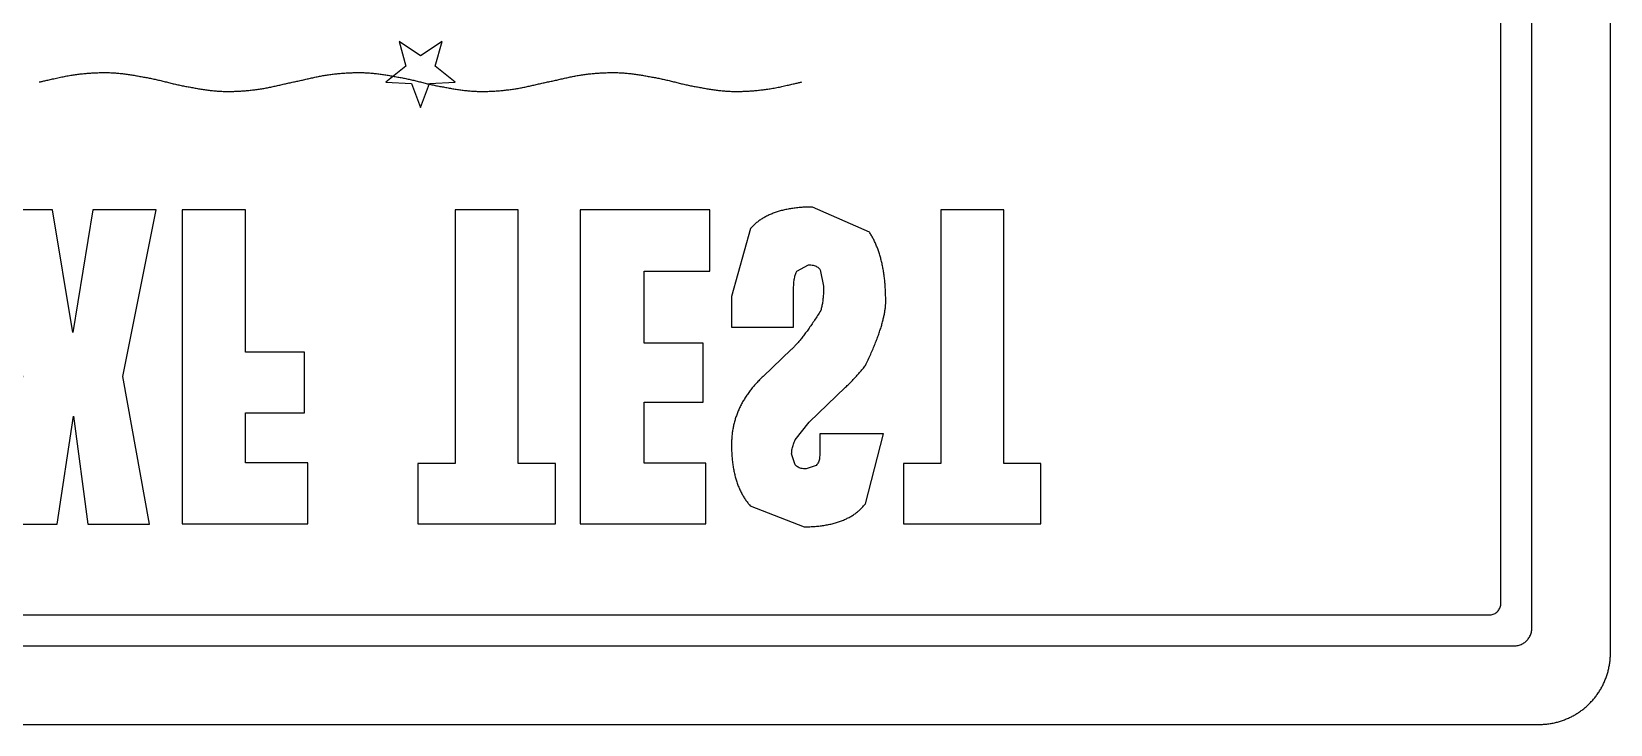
# Model space of a CAD drawing. Header units: millimetres. Extents: x 0 to 200, y 0 to 150.
# Drawn here: x 67.3 to 200, y 0 to 58.2 of the extents above; entities that cross this region are included whole.
import ezdxf

# ---------------------------------------------------------------- set-up
doc = ezdxf.new("R2010")
doc.units = ezdxf.units.MM
for name, color, linetype, lineweight in [('CUT_OUTER', 1, 'CONTINUOUS', 25), ('ENGRAVE_FILL', 8, 'CONTINUOUS', 25), ('ENGRAVE_VECTOR', 7, 'CONTINUOUS', 25)]:
    doc.layers.add(name, color=color, linetype=linetype, lineweight=lineweight)

msp = doc.modelspace()

# ---------------------------------------------------------------- linework, layer by layer
at = {"layer": 'CUT_OUTER'}
msp.add_lwpolyline([(6, 0), (194, 0), (194.094513, 0.000729), (194.188674, 0.002909), (194.282471, 0.00653), (194.375895, 0.01158), (194.468934, 0.01805), (194.561578, 0.025928), (194.653817, 0.035204), (194.745639, 0.045866), (194.837034, 0.057906), (194.927991, 0.071311), (195.0185, 0.086071), (195.108549, 0.102175), (195.198129, 0.119614), (195.287228, 0.138375), (195.375837, 0.158449), (195.463943, 0.179825), (195.551537, 0.202491), (195.638608, 0.226439), (195.725146, 0.251655), (195.811138, 0.278132), (195.896576, 0.305856), (195.981448, 0.334818), (196.065743, 0.365008), (196.149452, 0.396413), (196.232562, 0.429025), (196.315065, 0.462832), (196.396948, 0.497823), (196.478201, 0.533988), (196.558814, 0.571316), (196.638776, 0.609796), (196.718076, 0.649418), (196.796703, 0.690171), (196.874648, 0.732045), (196.951898, 0.775029), (197.028444, 0.819111), (197.104276, 0.864282), (197.179381, 0.910531), (197.25375, 0.957847), (197.327372, 1.006219), (197.400236, 1.055637), (197.472331, 1.10609), (197.543648, 1.157568), (197.614175, 1.210059), (197.683901, 1.263554), (197.752816, 1.318041), (197.82091, 1.37351), (197.888171, 1.429949), (197.954589, 1.48735), (198.020153, 1.5457), (198.084853, 1.604989), (198.148677, 1.665206), (198.211616, 1.726342), (198.273658, 1.788384), (198.334794, 1.851323), (198.395011, 1.915147), (198.4543, 1.979847), (198.51265, 2.045411), (198.570051, 2.111829), (198.62649, 2.17909), (198.681959, 2.247184), (198.736446, 2.316099), (198.789941, 2.385825), (198.842432, 2.456352), (198.89391, 2.527669), (198.944363, 2.599764), (198.993781, 2.672628), (199.042153, 2.74625), (199.089469, 2.820619), (199.135718, 2.895724), (199.180889, 2.971556), (199.224971, 3.048102), (199.267955, 3.125352), (199.309829, 3.203297), (199.350582, 3.281924), (199.390204, 3.361224), (199.428684, 3.441186), (199.466012, 3.521799), (199.502177, 3.603052), (199.537168, 3.684935), (199.570975, 3.767438), (199.603587, 3.850548), (199.634992, 3.934257), (199.665182, 4.018552), (199.694144, 4.103424), (199.721868, 4.188862), (199.748345, 4.274854), (199.773561, 4.361392), (199.797509, 4.448463), (199.820175, 4.536057), (199.841551, 4.624163), (199.861625, 4.712772), (199.880386, 4.801871), (199.897825, 4.891451), (199.913929, 4.9815), (199.928689, 5.072009), (199.942094, 5.162966), (199.954134, 5.254361), (199.964796, 5.346183), (199.974072, 5.438422), (199.98195, 5.531066), (199.98842, 5.624105), (199.99347, 5.717529), (199.997091, 5.811326), (199.999271, 5.905487), (200, 6), (200, 144)], dxfattribs=at)
at = {"layer": 'ENGRAVE_FILL'}
for points in [[(63.724, 43.256), (66.559, 29.261), (64.309, 16.841), (69.469, 16.841), (70.834, 25.916), (72.049, 16.841), (77.224, 16.841), (74.974, 29.261), (77.794, 43.256), (72.454, 43.256), (70.789, 32.936), (69.079, 43.256)], [(79.9684, 43.256), (79.9684, 16.856), (90.5284, 16.856), (90.5284, 22.001), (85.2784, 22.001), (85.2784, 26.201), (90.2584, 26.201), (90.2584, 31.286), (85.2784, 31.286), (85.2784, 43.256)], [(102.9172, 43.256), (102.9172, 21.926), (99.7822, 21.926), (99.7822, 16.856), (111.3322, 16.856), (111.3322, 21.926), (108.1972, 21.926), (108.1972, 43.256)], [(113.4166, 43.256), (113.4166, 16.856), (123.9766, 16.856), (123.9766, 21.956), (118.7866, 21.956), (118.7866, 27.101), (123.7666, 27.101), (123.7666, 32.066), (118.7866, 32.066), (118.7866, 38.111), (124.3216, 38.111), (124.3216, 43.256)], [(132.946, 43.496), (132.828018, 43.495516), (132.71112, 43.494065), (132.595306, 43.491646), (132.480577, 43.48826), (132.366932, 43.483906), (132.254371, 43.478585), (132.142895, 43.472297), (132.032504, 43.465041), (131.923196, 43.456817), (131.814973, 43.447626), (131.707835, 43.437467), (131.601781, 43.426341), (131.496811, 43.414248), (131.392926, 43.401187), (131.290125, 43.387158), (131.188408, 43.372162), (131.087776, 43.356199), (130.988228, 43.339268), (130.889764, 43.32137), (130.792385, 43.302504), (130.696091, 43.28267), (130.60088, 43.261869), (130.506755, 43.240101), (130.413713, 43.217365), (130.321756, 43.193662), (130.230883, 43.168991), (130.141095, 43.143353), (130.052391, 43.116747), (129.964771, 43.089174), (129.878236, 43.060633), (129.792785, 43.031125), (129.708419, 43.000649), (129.625137, 42.969206), (129.542939, 42.936795), (129.461826, 42.903417), (129.381797, 42.869072), (129.302852, 42.833759), (129.224992, 42.797478), (129.148216, 42.76023), (129.072525, 42.722015), (128.997918, 42.682831), (128.924396, 42.642681), (128.851957, 42.601563), (128.780604, 42.559478), (128.710334, 42.516425), (128.641149, 42.472404), (128.573049, 42.427416), (128.506032, 42.381461), (128.4401, 42.334538), (128.375253, 42.286648), (128.31149, 42.23779), (128.248811, 42.187965), (128.187217, 42.137172), (128.126707, 42.085411), (128.067281, 42.032684), (128.00894, 41.978988), (127.951683, 41.924326), (127.895511, 41.868696), (127.840423, 41.812098), (127.786419, 41.754533), (127.7335, 41.696), (126.136, 35.966), (126.136, 33.386), (131.356, 33.386), (131.356, 36.686), (131.357084, 36.798822), (131.360336, 36.908539), (131.365756, 37.01515), (131.373344, 37.118656), (131.3831, 37.219057), (131.395023, 37.316352), (131.409115, 37.410541), (131.425375, 37.501625), (131.443803, 37.589604), (131.464398, 37.674477), (131.487162, 37.756244), (131.512094, 37.834906), (131.539193, 37.910463), (131.568461, 37.982914), (131.599896, 38.05226), (131.6335, 38.1185), (132.601, 38.636), (132.709151, 38.633515), (132.812065, 38.626059), (132.909743, 38.613633), (133.002183, 38.596237), (133.089388, 38.57387), (133.171355, 38.546533), (133.248086, 38.514225), (133.31958, 38.476947), (133.385837, 38.434698), (133.446858, 38.387479), (133.502642, 38.33529), (133.553189, 38.27813), (133.5985, 38.216), (133.876, 36.836), (133.875456, 36.721187), (133.873823, 36.608177), (133.871102, 36.496969), (133.867293, 36.387565), (133.862395, 36.279963), (133.856408, 36.174163), (133.849333, 36.070167), (133.84117, 35.967973), (133.831918, 35.867582), (133.821578, 35.768993), (133.81015, 35.672207), (133.797633, 35.577224), (133.784027, 35.484044), (133.769333, 35.392667), (133.753551, 35.303092), (133.73668, 35.21532), (133.718721, 35.12935), (133.699673, 35.045184), (133.679537, 34.96282), (133.658313, 34.882259), (133.636, 34.8035), (133.568355, 34.694601), (133.501136, 34.58719), (133.434342, 34.481268), (133.367973, 34.376833), (133.302029, 34.273887), (133.23651, 34.172429), (133.171417, 34.072458), (133.106748, 33.973976), (133.042505, 33.876982), (132.978687, 33.781476), (132.915294, 33.687458), (132.852327, 33.594929), (132.789784, 33.503887), (132.727667, 33.414333), (132.665974, 33.326268), (132.604707, 33.23969), (132.543866, 33.154601), (132.483449, 33.071), (132.423457, 32.988887), (132.363891, 32.908262), (132.30475, 32.829125), (132.246034, 32.751476), (132.187743, 32.675315), (132.129878, 32.600643), (132.072437, 32.527458), (132.015422, 32.455762), (131.958832, 32.385554), (131.902667, 32.316833), (131.846927, 32.249601), (131.791612, 32.183857), (131.736723, 32.119601), (131.682259, 32.056833), (131.628219, 31.995554), (131.574605, 31.935762), (131.521417, 31.877458), (131.468653, 31.820643), (131.416315, 31.765315), (131.364401, 31.711476), (131.312913, 31.659125), (131.26185, 31.608262), (131.211213, 31.558887), (131.161, 31.511), (128.791, 29.261), (128.714601, 29.18824), (128.639318, 29.115178), (128.565149, 29.041813), (128.492096, 28.968146), (128.420159, 28.894176), (128.349336, 28.819904), (128.279629, 28.745329), (128.211038, 28.670452), (128.143561, 28.595272), (128.0772, 28.51979), (128.011955, 28.444006), (127.947824, 28.367919), (127.884809, 28.291529), (127.822909, 28.214837), (127.762125, 28.137843), (127.702456, 28.060546), (127.643902, 27.982947), (127.586463, 27.905045), (127.53014, 27.826841), (127.474932, 27.748335), (127.420839, 27.669526), (127.367862, 27.590414), (127.316, 27.511), (127.265253, 27.431284), (127.215622, 27.351265), (127.167106, 27.270943), (127.119705, 27.190319), (127.07342, 27.109393), (127.02825, 27.028164), (126.984195, 26.946633), (126.941255, 26.8648), (126.899431, 26.782664), (126.858722, 26.700225), (126.819129, 26.617484), (126.78065, 26.53444), (126.743287, 26.451095), (126.70704, 26.367446), (126.671907, 26.283495), (126.63789, 26.199242), (126.604989, 26.114686), (126.573202, 26.029828), (126.542531, 25.944667), (126.512975, 25.859204), (126.484535, 25.773439), (126.45721, 25.687371), (126.431, 25.601), (126.405905, 25.514327), (126.381926, 25.427352), (126.359062, 25.340074), (126.337314, 25.252493), (126.316681, 25.164611), (126.297163, 25.076425), (126.27876, 24.987938), (126.261473, 24.899147), (126.245301, 24.810055), (126.230244, 24.72066), (126.216302, 24.630962), (126.203476, 24.540962), (126.191766, 24.45066), (126.18117, 24.360055), (126.17169, 24.269147), (126.163325, 24.177938), (126.156076, 24.086425), (126.149941, 23.994611), (126.144922, 23.902493), (126.141019, 23.810074), (126.138231, 23.717352), (126.136558, 23.624327), (126.136, 23.531), (126.136466, 23.415098), (126.137864, 23.30015), (126.140194, 23.186156), (126.143455, 23.073117), (126.147649, 22.961031), (126.152775, 22.8499), (126.158832, 22.739723), (126.165822, 22.630501), (126.173743, 22.522232), (126.182596, 22.414918), (126.192382, 22.308558), (126.203099, 22.203152), (126.214748, 22.098701), (126.227329, 21.995203), (126.240842, 21.89266), (126.255287, 21.791071), (126.270663, 21.690437), (126.286972, 21.590756), (126.304213, 21.49203), (126.322385, 21.394258), (126.34149, 21.29744), (126.361526, 21.201577), (126.382495, 21.106667), (126.404395, 21.012712), (126.427227, 20.919711), (126.450991, 20.827665), (126.475687, 20.736572), (126.501315, 20.646434), (126.527875, 20.55725), (126.555367, 20.46902), (126.583791, 20.381745), (126.613146, 20.295423), (126.643434, 20.210056), (126.674653, 20.125643), (126.706805, 20.042185), (126.739888, 19.95968), (126.773904, 19.87813), (126.808851, 19.797534), (126.84473, 19.717892), (126.881541, 19.639205), (126.919284, 19.561471), (126.957959, 19.484692), (126.997566, 19.408867), (127.038105, 19.333996), (127.079575, 19.26008), (127.121978, 19.187118), (127.165313, 19.11511), (127.209579, 19.044056), (127.254777, 18.973956), (127.300908, 18.904811), (127.34797, 18.83662), (127.395964, 18.769383), (127.44489, 18.7031), (127.494749, 18.637772), (127.545538, 18.573397), (127.59726, 18.509977), (127.649914, 18.447512), (127.7035, 18.386), (132.241, 16.616), (132.35945, 16.61652), (132.476767, 16.61808), (132.592952, 16.62068), (132.708003, 16.62432), (132.821922, 16.629001), (132.934709, 16.634721), (133.046362, 16.641481), (133.156883, 16.649281), (133.266271, 16.658122), (133.374526, 16.668002), (133.481648, 16.678923), (133.587638, 16.690883), (133.692495, 16.703884), (133.796219, 16.717924), (133.89881, 16.733005), (134.000269, 16.749126), (134.100595, 16.766286), (134.199788, 16.784487), (134.297848, 16.803728), (134.394776, 16.824009), (134.490571, 16.845329), (134.585233, 16.86769), (134.678762, 16.891091), (134.771159, 16.915532), (134.862422, 16.941013), (134.952553, 16.967535), (135.041552, 16.995096), (135.129417, 17.023697), (135.21615, 17.053338), (135.30175, 17.084019), (135.386217, 17.115741), (135.469551, 17.148502), (135.551753, 17.182303), (135.632822, 17.217145), (135.712758, 17.253026), (135.791562, 17.289948), (135.869232, 17.327909), (135.94577, 17.366911), (136.021175, 17.406953), (136.095448, 17.448034), (136.168587, 17.490156), (136.240594, 17.533318), (136.311468, 17.57752), (136.38121, 17.622762), (136.449818, 17.669044), (136.517294, 17.716365), (136.583637, 17.764727), (136.648847, 17.81413), (136.712925, 17.864572), (136.77587, 17.916054), (136.837682, 17.968576), (136.898361, 18.022138), (136.957907, 18.07674), (137.016321, 18.132383), (137.073602, 18.189065), (137.12975, 18.246787), (137.184766, 18.30555), (137.238648, 18.365352), (137.291398, 18.426195), (137.343016, 18.488077), (137.3935, 18.551), (138.916, 24.431), (133.546, 24.431), (133.546, 22.616), (133.542925, 22.5104), (133.5337, 22.4096), (133.518325, 22.3136), (133.4968, 22.2224), (133.469125, 22.136), (133.4353, 22.0544), (133.395325, 21.9776), (133.3492, 21.9056), (133.296925, 21.8384), (133.2385, 21.776), (132.406, 21.476), (132.294244, 21.478913), (132.188066, 21.487653), (132.087467, 21.502219), (131.992446, 21.522612), (131.903004, 21.548831), (131.81914, 21.580876), (131.740855, 21.618748), (131.668149, 21.662446), (131.601021, 21.711971), (131.539471, 21.767322), (131.4835, 21.8285), (131.191, 22.736), (131.192775, 22.821917), (131.198101, 22.908899), (131.206976, 22.996947), (131.219402, 23.086059), (131.235379, 23.176237), (131.254905, 23.267479), (131.277982, 23.359787), (131.304609, 23.45316), (131.334787, 23.547598), (131.368515, 23.643101), (131.405793, 23.739669), (131.446621, 23.837302), (131.491, 23.936), (132.676, 25.421), (135.721, 28.346), (135.79396, 28.415756), (135.86644, 28.485824), (135.93844, 28.556204), (136.00996, 28.626896), (136.081, 28.6979), (136.15156, 28.769216), (136.22164, 28.840844), (136.29124, 28.912784), (136.36036, 28.985036), (136.429, 29.0576), (136.49716, 29.130476), (136.56484, 29.203664), (136.63204, 29.277164), (136.69876, 29.350976), (136.765, 29.4251), (136.83076, 29.499536), (136.89604, 29.574284), (136.96084, 29.649344), (137.02516, 29.724716), (137.089, 29.8004), (137.15236, 29.876396), (137.21524, 29.952704), (137.27764, 30.029324), (137.33956, 30.106256), (137.401, 30.1835), (137.458944, 30.304809), (137.515881, 30.425114), (137.57181, 30.544416), (137.626731, 30.662715), (137.680645, 30.780011), (137.733551, 30.896303), (137.785449, 31.011592), (137.836339, 31.125878), (137.886221, 31.239161), (137.935096, 31.35144), (137.982963, 31.462716), (138.029823, 31.572989), (138.075674, 31.682258), (138.120518, 31.790524), (138.164355, 31.897787), (138.207183, 32.004047), (138.249004, 32.109303), (138.289817, 32.213556), (138.329622, 32.316806), (138.36842, 32.419053), (138.40621, 32.520296), (138.442992, 32.620536), (138.478766, 32.719773), (138.513533, 32.818007), (138.547292, 32.915237), (138.580043, 33.011464), (138.611786, 33.106687), (138.642522, 33.200908), (138.67225, 33.294125), (138.70097, 33.386339), (138.728683, 33.477549), (138.755388, 33.567757), (138.781085, 33.656961), (138.805774, 33.745162), (138.829456, 33.832359), (138.85213, 33.918554), (138.873796, 34.003745), (138.894454, 34.087932), (138.914105, 34.171117), (138.932748, 34.253298), (138.950383, 34.334476), (138.967011, 34.41465), (138.98263, 34.493822), (138.997243, 34.57199), (139.010847, 34.649155), (139.023444, 34.725316), (139.035032, 34.800475), (139.045614, 34.87463), (139.055187, 34.947781), (139.063753, 35.01993), (139.071311, 35.091075), (139.077861, 35.161217), (139.083403, 35.230356), (139.087938, 35.298491), (139.091465, 35.365623), (139.093985, 35.431752), (139.095496, 35.496878), (139.096, 35.561), (139.095654, 35.678689), (139.094617, 35.795565), (139.092888, 35.911629), (139.090467, 36.026881), (139.087355, 36.141319), (139.083551, 36.254946), (139.079056, 36.367759), (139.073868, 36.47976), (139.06799, 36.590949), (139.06142, 36.701325), (139.054158, 36.810889), (139.046204, 36.919639), (139.037559, 37.027578), (139.028222, 37.134704), (139.018194, 37.241017), (139.007474, 37.346518), (138.996062, 37.451206), (138.983959, 37.555082), (138.971164, 37.658145), (138.957678, 37.760395), (138.9435, 37.861833), (138.92863, 37.962459), (138.913069, 38.062272), (138.896816, 38.161272), (138.879872, 38.25946), (138.862236, 38.356835), (138.843908, 38.453398), (138.824889, 38.549148), (138.805178, 38.644086), (138.784776, 38.738211), (138.763681, 38.831523), (138.741896, 38.924023), (138.719418, 39.015711), (138.696249, 39.106586), (138.672389, 39.196648), (138.647837, 39.285898), (138.622593, 39.374335), (138.596658, 39.46196), (138.570031, 39.548772), (138.542712, 39.634772), (138.514702, 39.719959), (138.486, 39.804333), (138.456607, 39.887895), (138.426522, 39.970645), (138.395745, 40.052582), (138.364277, 40.133706), (138.332117, 40.214018), (138.299265, 40.293517), (138.265722, 40.372204), (138.231488, 40.450078), (138.196561, 40.527139), (138.160943, 40.603389), (138.124634, 40.678825), (138.087633, 40.753449), (138.04994, 40.82726), (138.011556, 40.900259), (137.97248, 40.972446), (137.932712, 41.043819), (137.892253, 41.114381), (137.851102, 41.184129), (137.80926, 41.253065), (137.766726, 41.321189), (137.7235, 41.3885)], [(143.7304, 43.256), (143.7304, 21.926), (140.5954, 21.926), (140.5954, 16.856), (152.1454, 16.856), (152.1454, 21.926), (149.0104, 21.926), (149.0104, 43.256)]]:
    msp.add_lwpolyline(points, close=True, dxfattribs=at)
at = {"layer": 'ENGRAVE_VECTOR'}
for points in [[(8.1, 6.6), (191.9, 6.6), (191.991332, 6.602739), (192.081222, 6.610852), (192.169514, 6.624181), (192.256051, 6.642569), (192.340674, 6.665859), (192.423226, 6.693893), (192.503551, 6.726514), (192.581491, 6.763565), (192.656889, 6.804889), (192.729587, 6.850328), (192.799428, 6.899724), (192.866255, 6.952922), (192.929911, 7.009763), (192.990237, 7.070089), (193.047078, 7.133745), (193.100276, 7.200572), (193.149672, 7.270413), (193.195111, 7.343111), (193.236435, 7.418509), (193.273486, 7.496449), (193.306107, 7.576774), (193.334141, 7.659326), (193.357431, 7.743949), (193.375819, 7.830486), (193.389148, 7.918778), (193.397261, 8.008668), (193.4, 8.1), (193.4, 141.9)], [(10.2, 9.2), (189.8, 9.2), (189.890978, 9.204089), (189.979676, 9.216121), (190.065741, 9.235741), (190.148818, 9.262595), (190.228553, 9.296331), (190.304593, 9.336593), (190.376583, 9.383027), (190.44417, 9.435281), (190.507, 9.493), (190.564719, 9.55583), (190.616973, 9.623417), (190.663407, 9.695407), (190.703669, 9.771447), (190.737405, 9.851182), (190.764259, 9.934259), (190.783879, 10.020324), (190.795911, 10.109022), (190.8, 10.2), (190.8, 139.8)], [(67.96, 54.008), (68.010649, 54.018574), (68.066972, 54.030729), (68.12869, 54.044366), (68.195523, 54.059383), (68.267194, 54.07568), (68.343423, 54.093157), (68.42393, 54.111714), (68.508437, 54.13125), (68.596665, 54.151665), (68.688335, 54.172858), (68.783167, 54.19473), (68.880883, 54.21718), (68.981203, 54.240107), (69.083849, 54.263411), (69.188541, 54.286992), (69.295, 54.31075), (69.402948, 54.334584), (69.512104, 54.358394), (69.622192, 54.382079), (69.73293, 54.405539), (69.84404, 54.428674), (69.955243, 54.451384), (70.06626, 54.473568), (70.176812, 54.495125), (70.28662, 54.515956), (70.395405, 54.53596), (70.502888, 54.555037), (70.608789, 54.573086), (70.71283, 54.590007), (70.814731, 54.6057), (70.914214, 54.620065), (71.011, 54.633), (71.109513, 54.645395), (71.20802, 54.657409), (71.306521, 54.669032), (71.405017, 54.680251), (71.503507, 54.691055), (71.601992, 54.701433), (71.700471, 54.711372), (71.798946, 54.720861), (71.897417, 54.729888), (71.995883, 54.738441), (72.094344, 54.74651), (72.192802, 54.754081), (72.291256, 54.761144), (72.389706, 54.767687), (72.488153, 54.773698), (72.586596, 54.779165), (72.685037, 54.784077), (72.783475, 54.788422), (72.88191, 54.792188), (72.980342, 54.795364), (73.078773, 54.797939), (73.177201, 54.799899), (73.275628, 54.801234), (73.374053, 54.801932), (73.472477, 54.801981), (73.570899, 54.80137), (73.66932, 54.800087), (73.767741, 54.79812), (73.866161, 54.795458), (73.964581, 54.792088), (74.063, 54.788), (74.161419, 54.783076), (74.259839, 54.77723), (74.358258, 54.770495), (74.456677, 54.762904), (74.555097, 54.754489), (74.653516, 54.745285), (74.751935, 54.735323), (74.850355, 54.724638), (74.948774, 54.713261), (75.047194, 54.701226), (75.145613, 54.688567), (75.244032, 54.675315), (75.342452, 54.661505), (75.440871, 54.647168), (75.53929, 54.632339), (75.63771, 54.61705), (75.736129, 54.601334), (75.834548, 54.585225), (75.932968, 54.568755), (76.031387, 54.551957), (76.129806, 54.534864), (76.228226, 54.51751), (76.326645, 54.499928), (76.425065, 54.482149), (76.523484, 54.464208), (76.621903, 54.446138), (76.720323, 54.427971), (76.818742, 54.409741), (76.917161, 54.39148), (77.015581, 54.373222), (77.114, 54.355), (77.209347, 54.337002), (77.304699, 54.31829), (77.400056, 54.298911), (77.495418, 54.278914), (77.590784, 54.258345), (77.686155, 54.237253), (77.781529, 54.215684), (77.876906, 54.193688), (77.972287, 54.17131), (78.067669, 54.148599), (78.163055, 54.125602), (78.258441, 54.102367), (78.35383, 54.078942), (78.449219, 54.055374), (78.544609, 54.031711), (78.64, 54.008), (78.735391, 53.984289), (78.830781, 53.960626), (78.92617, 53.937058), (79.021559, 53.913633), (79.116945, 53.890398), (79.212331, 53.867401), (79.307713, 53.84469), (79.403094, 53.822312), (79.498471, 53.800316), (79.593845, 53.778747), (79.689216, 53.757655), (79.784582, 53.737086), (79.879944, 53.717089), (79.975301, 53.69771), (80.070653, 53.678998), (80.166, 53.661), (80.264419, 53.642778), (80.362839, 53.62452), (80.461258, 53.606259), (80.559677, 53.588029), (80.658097, 53.569862), (80.756516, 53.551792), (80.854935, 53.533851), (80.953355, 53.516072), (81.051774, 53.49849), (81.150194, 53.481136), (81.248613, 53.464043), (81.347032, 53.447245), (81.445452, 53.430775), (81.543871, 53.414666), (81.64229, 53.39895), (81.74071, 53.383661), (81.839129, 53.368832), (81.937548, 53.354495), (82.035968, 53.340685), (82.134387, 53.327433), (82.232806, 53.314774), (82.331226, 53.302739), (82.429645, 53.291362), (82.528065, 53.280677), (82.626484, 53.270715), (82.724903, 53.261511), (82.823323, 53.253096), (82.921742, 53.245505), (83.020161, 53.23877), (83.118581, 53.232924), (83.217, 53.228), (83.315419, 53.223912), (83.413839, 53.220542), (83.512259, 53.21788), (83.61068, 53.215913), (83.709101, 53.21463), (83.807523, 53.214019), (83.905947, 53.214068), (84.004372, 53.214766), (84.102799, 53.216101), (84.201227, 53.218061), (84.299658, 53.220636), (84.39809, 53.223812), (84.496525, 53.227578), (84.594963, 53.231923), (84.693404, 53.236835), (84.791847, 53.242302), (84.890294, 53.248313), (84.988744, 53.254856), (85.087198, 53.261919), (85.185656, 53.26949), (85.284117, 53.277559), (85.382583, 53.286112), (85.481054, 53.295139), (85.579529, 53.304628), (85.678008, 53.314567), (85.776493, 53.324945), (85.874983, 53.335749), (85.973479, 53.346968), (86.07198, 53.358591), (86.170487, 53.370605), (86.269, 53.383), (86.364344, 53.39564), (86.459688, 53.409157), (86.555031, 53.423508), (86.650375, 53.438648), (86.745719, 53.454536), (86.841063, 53.471128), (86.936406, 53.48838), (87.03175, 53.50625), (87.127094, 53.524694), (87.222437, 53.543669), (87.317781, 53.563132), (87.413125, 53.583039), (87.508469, 53.603348), (87.603813, 53.624015), (87.699156, 53.644996), (87.7945, 53.66625), (87.889844, 53.687732), (87.985187, 53.709399), (88.080531, 53.731209), (88.175875, 53.753117), (88.271219, 53.775081), (88.366563, 53.797058), (88.461906, 53.819003), (88.55725, 53.840875), (88.652594, 53.86263), (88.747937, 53.884224), (88.843281, 53.905614), (88.938625, 53.926758), (89.033969, 53.947611), (89.129312, 53.968132), (89.224656, 53.988276), (89.32, 54.008), (89.415344, 54.027724), (89.510687, 54.047868), (89.606031, 54.068389), (89.701375, 54.089242), (89.796719, 54.110386), (89.892062, 54.131776), (89.987406, 54.15337), (90.08275, 54.175125), (90.178094, 54.196997), (90.273437, 54.218942), (90.368781, 54.240919), (90.464125, 54.262883), (90.559469, 54.284791), (90.654812, 54.306601), (90.750156, 54.328268), (90.8455, 54.34975), (90.940844, 54.371004), (91.036188, 54.391985), (91.131531, 54.412652), (91.226875, 54.432961), (91.322219, 54.452868), (91.417563, 54.472331), (91.512906, 54.491306), (91.60825, 54.50975), (91.703594, 54.52762), (91.798937, 54.544872), (91.894281, 54.561464), (91.989625, 54.577352), (92.084969, 54.592492), (92.180312, 54.606843), (92.275656, 54.62036), (92.371, 54.633), (92.469513, 54.645395), (92.56802, 54.657409), (92.666521, 54.669032), (92.765017, 54.680251), (92.863507, 54.691055), (92.961992, 54.701433), (93.060471, 54.711372), (93.158946, 54.720861), (93.257417, 54.729888), (93.355883, 54.738441), (93.454344, 54.74651), (93.552802, 54.754081), (93.651256, 54.761144), (93.749706, 54.767687), (93.848153, 54.773698), (93.946596, 54.779165), (94.045037, 54.784077), (94.143475, 54.788422), (94.24191, 54.792188), (94.340342, 54.795364), (94.438773, 54.797939), (94.537201, 54.799899), (94.635628, 54.801234), (94.734053, 54.801932), (94.832477, 54.801981), (94.930899, 54.80137), (95.02932, 54.800087), (95.127741, 54.79812), (95.226161, 54.795458), (95.324581, 54.792088), (95.423, 54.788), (95.521419, 54.783076), (95.619839, 54.77723), (95.718258, 54.770495), (95.816677, 54.762904), (95.915097, 54.754489), (96.013516, 54.745285), (96.111935, 54.735323), (96.210355, 54.724638), (96.308774, 54.713261), (96.407194, 54.701226), (96.505613, 54.688567), (96.604032, 54.675315), (96.702452, 54.661505), (96.800871, 54.647168), (96.89929, 54.632339), (96.99771, 54.61705), (97.096129, 54.601334), (97.194548, 54.585225), (97.292968, 54.568755), (97.391387, 54.551957), (97.489806, 54.534864), (97.588226, 54.51751), (97.686645, 54.499928), (97.785065, 54.482149), (97.883484, 54.464208), (97.981903, 54.446138), (98.080323, 54.427971), (98.178742, 54.409741), (98.277161, 54.39148), (98.375581, 54.373222), (98.474, 54.355), (98.569347, 54.337002), (98.664699, 54.31829), (98.760056, 54.298911), (98.855418, 54.278914), (98.950784, 54.258345), (99.046155, 54.237253), (99.141529, 54.215684), (99.236906, 54.193688), (99.332287, 54.17131), (99.427669, 54.148599), (99.523055, 54.125602), (99.618441, 54.102367), (99.71383, 54.078942), (99.809219, 54.055374), (99.904609, 54.031711), (100, 54.008), (100.095391, 53.984289), (100.190781, 53.960626), (100.28617, 53.937058), (100.381559, 53.913633), (100.476945, 53.890398), (100.572331, 53.867401), (100.667713, 53.84469), (100.763094, 53.822312), (100.858471, 53.800316), (100.953845, 53.778747), (101.049216, 53.757655), (101.144582, 53.737086), (101.239944, 53.717089), (101.335301, 53.69771), (101.430653, 53.678998), (101.526, 53.661), (101.624419, 53.642778), (101.722839, 53.62452), (101.821258, 53.606259), (101.919677, 53.588029), (102.018097, 53.569862), (102.116516, 53.551792), (102.214935, 53.533851), (102.313355, 53.516072), (102.411774, 53.49849), (102.510194, 53.481136), (102.608613, 53.464043), (102.707032, 53.447245), (102.805452, 53.430775), (102.903871, 53.414666), (103.00229, 53.39895), (103.10071, 53.383661), (103.199129, 53.368832), (103.297548, 53.354495), (103.395968, 53.340685), (103.494387, 53.327433), (103.592806, 53.314774), (103.691226, 53.302739), (103.789645, 53.291362), (103.888065, 53.280677), (103.986484, 53.270715), (104.084903, 53.261511), (104.183323, 53.253096), (104.281742, 53.245505), (104.380161, 53.23877), (104.478581, 53.232924), (104.577, 53.228), (104.675419, 53.223912), (104.773839, 53.220542), (104.872259, 53.21788), (104.97068, 53.215913), (105.069101, 53.21463), (105.167523, 53.214019), (105.265947, 53.214068), (105.364372, 53.214766), (105.462799, 53.216101), (105.561227, 53.218061), (105.659658, 53.220636), (105.75809, 53.223812), (105.856525, 53.227578), (105.954963, 53.231923), (106.053404, 53.236835), (106.151847, 53.242302), (106.250294, 53.248313), (106.348744, 53.254856), (106.447198, 53.261919), (106.545656, 53.26949), (106.644117, 53.277559), (106.742583, 53.286112), (106.841054, 53.295139), (106.939529, 53.304628), (107.038008, 53.314567), (107.136493, 53.324945), (107.234983, 53.335749), (107.333479, 53.346968), (107.43198, 53.358591), (107.530487, 53.370605), (107.629, 53.383), (107.724344, 53.39564), (107.819688, 53.409157), (107.915031, 53.423508), (108.010375, 53.438648), (108.105719, 53.454536), (108.201062, 53.471128), (108.296406, 53.48838), (108.39175, 53.50625), (108.487094, 53.524694), (108.582437, 53.543669), (108.677781, 53.563132), (108.773125, 53.583039), (108.868469, 53.603348), (108.963812, 53.624015), (109.059156, 53.644996), (109.1545, 53.66625), (109.249844, 53.687732), (109.345188, 53.709399), (109.440531, 53.731209), (109.535875, 53.753117), (109.631219, 53.775081), (109.726562, 53.797058), (109.821906, 53.819003), (109.91725, 53.840875), (110.012594, 53.86263), (110.107937, 53.884224), (110.203281, 53.905614), (110.298625, 53.926758), (110.393969, 53.947611), (110.489312, 53.968132), (110.584656, 53.988276), (110.68, 54.008), (110.775344, 54.027724), (110.870688, 54.047868), (110.966031, 54.068389), (111.061375, 54.089242), (111.156719, 54.110386), (111.252063, 54.131776), (111.347406, 54.15337), (111.44275, 54.175125), (111.538094, 54.196997), (111.633437, 54.218942), (111.728781, 54.240919), (111.824125, 54.262883), (111.919469, 54.284791), (112.014813, 54.306601), (112.110156, 54.328268), (112.2055, 54.34975), (112.300844, 54.371004), (112.396187, 54.391985), (112.491531, 54.412652), (112.586875, 54.432961), (112.682219, 54.452868), (112.777562, 54.472331), (112.872906, 54.491306), (112.96825, 54.50975), (113.063594, 54.52762), (113.158938, 54.544872), (113.254281, 54.561464), (113.349625, 54.577352), (113.444969, 54.592492), (113.540312, 54.606843), (113.635656, 54.62036), (113.731, 54.633), (113.829513, 54.645395), (113.92802, 54.657409), (114.026521, 54.669032), (114.125017, 54.680251), (114.223507, 54.691055), (114.321992, 54.701433), (114.420471, 54.711372), (114.518946, 54.720861), (114.617417, 54.729888), (114.715883, 54.738441), (114.814344, 54.74651), (114.912802, 54.754081), (115.011256, 54.761144), (115.109706, 54.767687), (115.208153, 54.773698), (115.306596, 54.779165), (115.405037, 54.784077), (115.503475, 54.788422), (115.60191, 54.792188), (115.700342, 54.795364), (115.798773, 54.797939), (115.897201, 54.799899), (115.995628, 54.801234), (116.094053, 54.801932), (116.192477, 54.801981), (116.290899, 54.80137), (116.38932, 54.800087), (116.487741, 54.79812), (116.586161, 54.795458), (116.684581, 54.792088), (116.783, 54.788), (116.881419, 54.783076), (116.979839, 54.77723), (117.078258, 54.770495), (117.176677, 54.762904), (117.275097, 54.754489), (117.373516, 54.745285), (117.471935, 54.735323), (117.570355, 54.724638), (117.668774, 54.713261), (117.767194, 54.701226), (117.865613, 54.688567), (117.964032, 54.675315), (118.062452, 54.661505), (118.160871, 54.647168), (118.25929, 54.632339), (118.35771, 54.61705), (118.456129, 54.601334), (118.554548, 54.585225), (118.652968, 54.568755), (118.751387, 54.551957), (118.849806, 54.534864), (118.948226, 54.51751), (119.046645, 54.499928), (119.145065, 54.482149), (119.243484, 54.464208), (119.341903, 54.446138), (119.440323, 54.427971), (119.538742, 54.409741), (119.637161, 54.39148), (119.735581, 54.373222), (119.834, 54.355), (119.929347, 54.337002), (120.024699, 54.31829), (120.120056, 54.298911), (120.215418, 54.278914), (120.310784, 54.258345), (120.406155, 54.237253), (120.501529, 54.215684), (120.596906, 54.193688), (120.692287, 54.17131), (120.787669, 54.148599), (120.883055, 54.125602), (120.978441, 54.102367), (121.07383, 54.078942), (121.169219, 54.055374), (121.264609, 54.031711), (121.36, 54.008), (121.455391, 53.984289), (121.550781, 53.960626), (121.64617, 53.937058), (121.741559, 53.913633), (121.836945, 53.890398), (121.932331, 53.867401), (122.027713, 53.84469), (122.123094, 53.822312), (122.218471, 53.800316), (122.313845, 53.778747), (122.409216, 53.757655), (122.504582, 53.737086), (122.599944, 53.717089), (122.695301, 53.69771), (122.790653, 53.678998), (122.886, 53.661), (122.984419, 53.642778), (123.082839, 53.62452), (123.181258, 53.606259), (123.279677, 53.588029), (123.378097, 53.569862), (123.476516, 53.551792), (123.574935, 53.533851), (123.673355, 53.516072), (123.771774, 53.49849), (123.870194, 53.481136), (123.968613, 53.464043), (124.067032, 53.447245), (124.165452, 53.430775), (124.263871, 53.414666), (124.36229, 53.39895), (124.46071, 53.383661), (124.559129, 53.368832), (124.657548, 53.354495), (124.755968, 53.340685), (124.854387, 53.327433), (124.952806, 53.314774), (125.051226, 53.302739), (125.149645, 53.291362), (125.248065, 53.280677), (125.346484, 53.270715), (125.444903, 53.261511), (125.543323, 53.253096), (125.641742, 53.245505), (125.740161, 53.23877), (125.838581, 53.232924), (125.937, 53.228), (126.035419, 53.223912), (126.133839, 53.220542), (126.232259, 53.21788), (126.33068, 53.215913), (126.429101, 53.21463), (126.527523, 53.214019), (126.625947, 53.214068), (126.724372, 53.214766), (126.822799, 53.216101), (126.921227, 53.218061), (127.019658, 53.220636), (127.11809, 53.223812), (127.216525, 53.227578), (127.314963, 53.231923), (127.413404, 53.236835), (127.511847, 53.242302), (127.610294, 53.248313), (127.708744, 53.254856), (127.807198, 53.261919), (127.905656, 53.26949), (128.004117, 53.277559), (128.102583, 53.286112), (128.201054, 53.295139), (128.299529, 53.304628), (128.398008, 53.314567), (128.496493, 53.324945), (128.594983, 53.335749), (128.693479, 53.346968), (128.79198, 53.358591), (128.890487, 53.370605), (128.989, 53.383), (129.085786, 53.395935), (129.185269, 53.4103), (129.28717, 53.425993), (129.391211, 53.442914), (129.497112, 53.460963), (129.604595, 53.48004), (129.71338, 53.500044), (129.823188, 53.520875), (129.93374, 53.542432), (130.044757, 53.564616), (130.15596, 53.587326), (130.26707, 53.610461), (130.377808, 53.633921), (130.487896, 53.657606), (130.597052, 53.681416), (130.705, 53.70525), (130.811459, 53.729008), (130.916151, 53.752589), (131.018797, 53.775893), (131.119117, 53.79882), (131.216833, 53.82127), (131.311665, 53.843142), (131.403335, 53.864335), (131.491562, 53.88475), (131.57607, 53.904286), (131.656577, 53.922843), (131.732806, 53.94032), (131.804477, 53.956617), (131.87131, 53.971634), (131.933028, 53.985271), (131.989351, 53.997426), (132.04, 54.008)]]:
    msp.add_lwpolyline(points, dxfattribs=at)
msp.add_lwpolyline([(100, 51.858), (100.758, 53.886), (102.922, 53.98), (101.227, 55.328), (101.806, 57.415), (100, 56.22), (98.194, 57.415), (98.773, 55.328), (97.078, 53.98), (99.242, 53.886)], close=True, dxfattribs=at)

doc.saveas('drawing.dxf')
